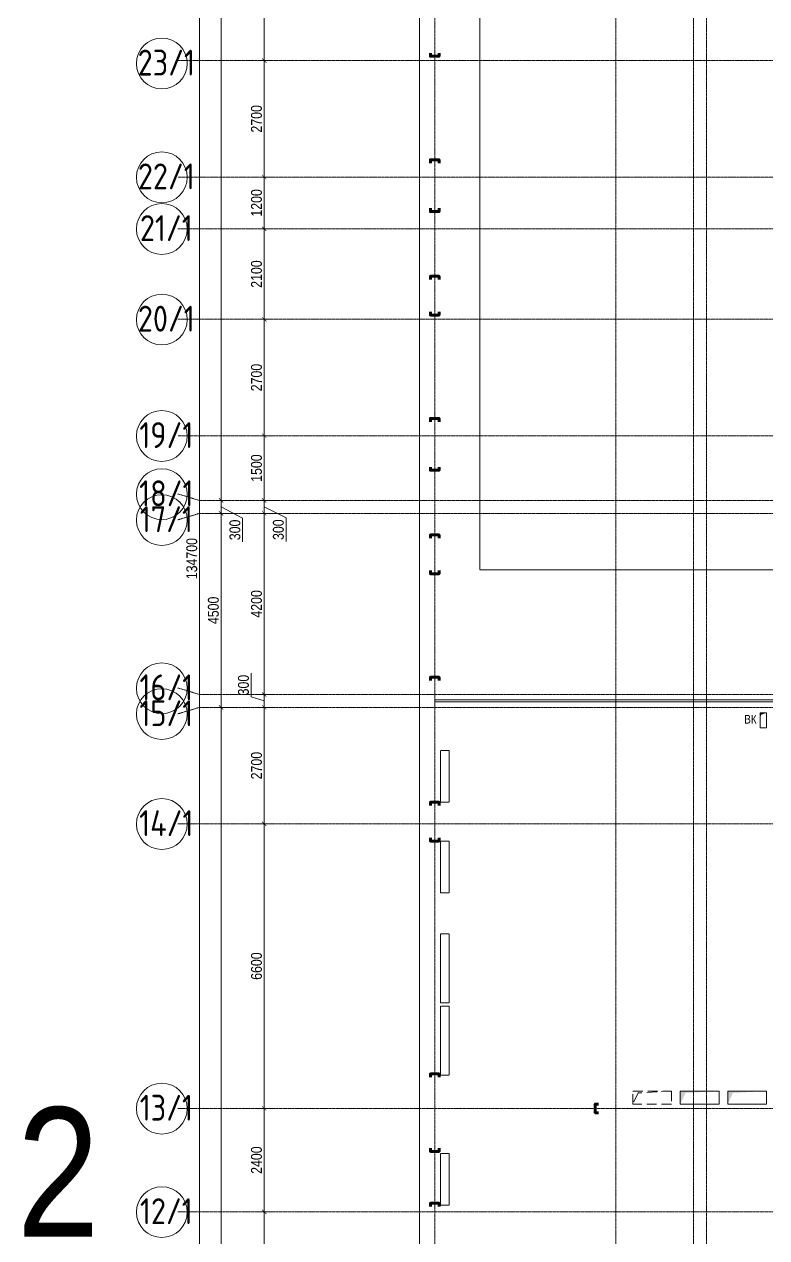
# Model space of a CAD drawing. Header units: millimetres. Extents: x -231292 to 573618, y -153144 to 564035.
# Drawn here: x -231292 to -214080, y 206795 to 234938 of the extents above; entities that cross this region are included whole.
import ezdxf
from ezdxf.enums import TextEntityAlignment as Align

# ---------------------------------------------------------------- set-up
doc = ezdxf.new("R2010")
doc.units = ezdxf.units.MM
for name, pattern in [('CENTER2', [28.575, 19.05, -3.175, 3.175, -3.175]), ('DASHED', [19.05, 12.7, -6.35]), ('HIDDEN', [9.525, 6.35, -3.175]), ('HIDDEN2', [4.7625, 3.175, -1.5875])]:
    doc.linetypes.add(name, pattern=pattern)
doc.layers.get('0').update_dxf_attribs({"color": 250})
doc.layers.get('Defpoints').update_dxf_attribs({"color": 250})
doc.layers.add('АР_Делит', color=250, linetype='Continuous', lineweight=0, plot=False)
for name, color, linetype, lineweight in [('АР_Отверстия', 250, 'Continuous', 9), ('АР_Отопительные приборы', 250, 'HIDDEN2', 0), ('АР_Разрезы марка', 250, 'Continuous', 13), ('ВК_Шахты', 5, 'Continuous', 9), ('ДШ_КР', 130, 'Continuous', 35), ('КМ_Фахверки', 250, 'Continuous', 80), ('ОВ_Классы', 250, 'Continuous', 0), ('РД_Оси_100', 250, 'Continuous', 0), ('РД_Оси_размер', 250, 'Continuous', 0)]:
    doc.layers.add(name, color=color, linetype=linetype, lineweight=lineweight)
doc.styles.add('style1', font='ARIALN.TTF')
doc.styles.add('ккк', font='isocpeur.ttf', dxfattribs={"width": 0.85, "oblique": 15})
doc.dimstyles.new('Dim100_ареал', dxfattribs={"dimscale": 100, "dimtxt": 2.5, "dimasz": 1, "dimexe": 1, "dimexo": 1, "dimgap": 0.5, "dimtad": 1, "dimzin": 12, "dimdsep": 46, "dimtxsty": 'style1', "dimblk": 'ARCHTICK', "dimcen": 1, "dimdle": 1, "dimclrd": 256, "dimclre": 256, "dimaunit": 1, "dimadec": 0, "dimazin": 3, "dimtfac": 1, "dimtmove": 1, "dimatfit": 3, "dimldrblk": 'OPEN30', "dimfxl": 2, "dimfxlon": 1, "dimtolj": 1, "dimtzin": 0, "dimlwd": 9, "dimlwe": 9, "dimarcsym": 0})

# ---------------------------------------------------------------- blocks, each defined once
blk = doc.blocks.new('A-iden')
at = {"linetype": 'Continuous', "lineweight": 5}
blk.add_circle((-0.73, -4.06), 5.89, dxfattribs=at)
at = {"color": 0, "linetype": 'Continuous', "lineweight": 20, "style": 'ккк', "width": 0.85}
blk.add_attdef('ID', text='', height=6, dxfattribs=at).set_placement((0.31, -3.85), align=Align.MIDDLE_CENTER)
blk = doc.blocks.new('_ArchTick')
at = {"color": 0, "linetype": 'ByBlock', "const_width": 0.15}
blk.add_lwpolyline([(-0.5, -0.5), (0.5, 0.5)], dxfattribs=at)
blk = doc.blocks.new('*D1564')
at = {"layer": 'Defpoints', "color": 0, "transparency": 16777216}
for p in [(-5455, 134700), (-2955, 134700), (-2955, 0)]:
    blk.add_point(p, dxfattribs=at)
at = {"layer": 'РД_Оси_размер', "lineweight": 9, "transparency": 16777216}
for p, q in [((-5255, 134700), (-5555, 134700)), ((-5455, -100), (-5455, 134800)), ((-5255, 0), (-5555, 0))]:
    blk.add_line(p, q, dxfattribs=at)
at = {"layer": 'РД_Оси_размер', "lineweight": 9, "transparency": 16777216, "xscale": 100, "yscale": 100, "zscale": 100}
for p, rotation in [((-5455, 134700), 90), ((-5455, 0), 270)]:
    blk.add_blockref('_ArchTick', p, dxfattribs=dict(at, rotation=rotation))
at = {"layer": 'РД_Оси_размер', "color": 0, "transparency": 16777216, "insert": (-5633, 67350), "char_height": 250, "attachment_point": 5, "rotation": 90, "style": 'style1'}
blk.add_mtext('\\A1;134700', dxfattribs=at)
blk = doc.blocks.new('_Open30')
at = {"color": 0, "linetype": 'ByBlock', "lineweight": -2}
for p, q in [((-1, 0.27), (0, 0)), ((0, 0), (-1, -0.27)), ((0, 0), (-1, 0))]:
    blk.add_line(p, q, dxfattribs=at)
blk = doc.blocks.new('*D1573')
at = {"layer": 'Defpoints', "color": 0, "transparency": 16777216}
for p in [(-3955, 52200), (-2955, 52200), (-2955, 45300)]:
    blk.add_point(p, dxfattribs=at)
at = {"layer": 'РД_Оси_размер', "lineweight": 9, "transparency": 16777216}
for p, q in [((-3755, 52200), (-4055, 52200)), ((-3955, 45200), (-3955, 52300)), ((-3755, 45300), (-4055, 45300))]:
    blk.add_line(p, q, dxfattribs=at)
at = {"layer": 'РД_Оси_размер', "lineweight": 9, "transparency": 16777216, "xscale": 100, "yscale": 100, "zscale": 100}
for p, rotation in [((-3955, 52200), 90), ((-3955, 45300), 270)]:
    blk.add_blockref('_ArchTick', p, dxfattribs=dict(at, rotation=rotation))
at = {"layer": 'РД_Оси_размер', "color": 0, "transparency": 16777216, "insert": (-4133, 48750), "char_height": 250, "attachment_point": 5, "rotation": 90, "style": 'style1'}
blk.add_mtext('\\A1;6900', dxfattribs=at)
blk = doc.blocks.new('*D1574')
at = {"layer": 'Defpoints', "color": 0, "transparency": 16777216}
for p in [(-3955, 54600), (-2955, 54600), (-2955, 52200)]:
    blk.add_point(p, dxfattribs=at)
at = {"layer": 'РД_Оси_размер', "lineweight": 9, "transparency": 16777216}
for p, q in [((-3755, 54600), (-4055, 54600)), ((-3955, 52100), (-3955, 54700)), ((-3755, 52200), (-4055, 52200))]:
    blk.add_line(p, q, dxfattribs=at)
at = {"layer": 'РД_Оси_размер', "lineweight": 9, "transparency": 16777216, "xscale": 100, "yscale": 100, "zscale": 100}
for p, rotation in [((-3955, 54600), 90), ((-3955, 52200), 270)]:
    blk.add_blockref('_ArchTick', p, dxfattribs=dict(at, rotation=rotation))
at = {"layer": 'РД_Оси_размер', "color": 0, "transparency": 16777216, "insert": (-4133, 53400), "char_height": 250, "attachment_point": 5, "rotation": 90, "style": 'style1'}
blk.add_mtext('\\A1;2400', dxfattribs=at)
blk = doc.blocks.new('*D1575')
at = {"layer": 'Defpoints', "color": 0, "transparency": 16777216}
for p in [(-3955, 61200), (-2955, 61200), (-2955, 54600)]:
    blk.add_point(p, dxfattribs=at)
at = {"layer": 'РД_Оси_размер', "lineweight": 9, "transparency": 16777216}
for p, q in [((-3755, 61200), (-4055, 61200)), ((-3955, 54500), (-3955, 61300)), ((-3755, 54600), (-4055, 54600))]:
    blk.add_line(p, q, dxfattribs=at)
at = {"layer": 'РД_Оси_размер', "lineweight": 9, "transparency": 16777216, "xscale": 100, "yscale": 100, "zscale": 100}
for p, rotation in [((-3955, 61200), 90), ((-3955, 54600), 270)]:
    blk.add_blockref('_ArchTick', p, dxfattribs=dict(at, rotation=rotation))
at = {"layer": 'РД_Оси_размер', "color": 0, "transparency": 16777216, "insert": (-4133, 57900), "char_height": 250, "attachment_point": 5, "rotation": 90, "style": 'style1'}
blk.add_mtext('\\A1;6600', dxfattribs=at)
blk = doc.blocks.new('*D1576')
at = {"layer": 'Defpoints', "color": 0, "transparency": 16777216}
for p in [(-3955, 63900), (-2955, 63900), (-2955, 61200)]:
    blk.add_point(p, dxfattribs=at)
at = {"layer": 'РД_Оси_размер', "lineweight": 9, "transparency": 16777216}
for p, q in [((-3755, 63900), (-4055, 63900)), ((-3955, 61100), (-3955, 64000)), ((-3755, 61200), (-4055, 61200))]:
    blk.add_line(p, q, dxfattribs=at)
at = {"layer": 'РД_Оси_размер', "lineweight": 9, "transparency": 16777216, "xscale": 100, "yscale": 100, "zscale": 100}
for p, rotation in [((-3955, 63900), 90), ((-3955, 61200), 270)]:
    blk.add_blockref('_ArchTick', p, dxfattribs=dict(at, rotation=rotation))
at = {"layer": 'РД_Оси_размер', "color": 0, "transparency": 16777216, "insert": (-4133, 62550), "char_height": 250, "attachment_point": 5, "rotation": 90, "style": 'style1'}
blk.add_mtext('\\A1;2700', dxfattribs=at)
blk = doc.blocks.new('*D1577')
at = {"layer": 'Defpoints', "color": 0, "transparency": 16777216}
for p in [(-3955, 64200), (-2955, 64200), (-2955, 63900)]:
    blk.add_point(p, dxfattribs=at)
at = {"layer": 'РД_Оси_размер', "lineweight": 9, "transparency": 16777216}
for p, q in [((-4258, 64141), (-4258, 64693)), ((-3755, 64200), (-4055, 64200)), ((-3955, 63800), (-3955, 64300)), ((-3955, 64050), (-4258, 64141)), ((-3755, 63900), (-4055, 63900))]:
    blk.add_line(p, q, dxfattribs=at)
at = {"layer": 'РД_Оси_размер', "lineweight": 9, "transparency": 16777216, "xscale": 100, "yscale": 100, "zscale": 100}
for p, rotation in [((-3955, 64200), 90), ((-3955, 63900), 270)]:
    blk.add_blockref('_ArchTick', p, dxfattribs=dict(at, rotation=rotation))
at = {"layer": 'РД_Оси_размер', "color": 0, "transparency": 16777216, "insert": (-4435, 64417), "char_height": 250, "attachment_point": 5, "rotation": 90, "style": 'style1'}
blk.add_mtext('\\A1;300', dxfattribs=at)
blk = doc.blocks.new('*D1578')
at = {"layer": 'Defpoints', "color": 0, "transparency": 16777216}
for p in [(-3955, 68400), (-2955, 68400), (-2955, 64200)]:
    blk.add_point(p, dxfattribs=at)
at = {"layer": 'РД_Оси_размер', "lineweight": 9, "transparency": 16777216}
for p, q in [((-3755, 68400), (-4055, 68400)), ((-3955, 64100), (-3955, 68500)), ((-3755, 64200), (-4055, 64200))]:
    blk.add_line(p, q, dxfattribs=at)
at = {"layer": 'РД_Оси_размер', "lineweight": 9, "transparency": 16777216, "xscale": 100, "yscale": 100, "zscale": 100}
for p, rotation in [((-3955, 68400), 90), ((-3955, 64200), 270)]:
    blk.add_blockref('_ArchTick', p, dxfattribs=dict(at, rotation=rotation))
at = {"layer": 'РД_Оси_размер', "color": 0, "transparency": 16777216, "insert": (-4133, 66300), "char_height": 250, "attachment_point": 5, "rotation": 90, "style": 'style1'}
blk.add_mtext('\\A1;4200', dxfattribs=at)
blk = doc.blocks.new('*D1579')
at = {"layer": 'Defpoints', "color": 0, "transparency": 16777216}
for p in [(-3955, 68700), (-2955, 68700), (-2955, 68400)]:
    blk.add_point(p, dxfattribs=at)
at = {"layer": 'РД_Оси_размер', "lineweight": 9, "transparency": 16777216}
for p, q in [((-3755, 68700), (-4055, 68700)), ((-3955, 68300), (-3955, 68800)), ((-3755, 68400), (-4055, 68400)), ((-3955, 68550), (-3448, 68298)), ((-3448, 68298), (-3448, 67746))]:
    blk.add_line(p, q, dxfattribs=at)
at = {"layer": 'РД_Оси_размер', "lineweight": 9, "transparency": 16777216, "xscale": 100, "yscale": 100, "zscale": 100}
for p, rotation in [((-3955, 68700), 90), ((-3955, 68400), 270)]:
    blk.add_blockref('_ArchTick', p, dxfattribs=dict(at, rotation=rotation))
at = {"layer": 'РД_Оси_размер', "color": 0, "transparency": 16777216, "insert": (-3626, 68022), "char_height": 250, "attachment_point": 5, "rotation": 90, "style": 'style1'}
blk.add_mtext('\\A1;300', dxfattribs=at)
blk = doc.blocks.new('*D1580')
at = {"layer": 'Defpoints', "color": 0, "transparency": 16777216}
for p in [(-3955, 70200), (-2955, 70200), (-2955, 68700)]:
    blk.add_point(p, dxfattribs=at)
at = {"layer": 'РД_Оси_размер', "lineweight": 9, "transparency": 16777216}
for p, q in [((-3755, 70200), (-4055, 70200)), ((-3955, 68600), (-3955, 70300)), ((-3755, 68700), (-4055, 68700))]:
    blk.add_line(p, q, dxfattribs=at)
at = {"layer": 'РД_Оси_размер', "lineweight": 9, "transparency": 16777216, "xscale": 100, "yscale": 100, "zscale": 100}
for p, rotation in [((-3955, 70200), 90), ((-3955, 68700), 270)]:
    blk.add_blockref('_ArchTick', p, dxfattribs=dict(at, rotation=rotation))
at = {"layer": 'РД_Оси_размер', "color": 0, "transparency": 16777216, "insert": (-4133, 69450), "char_height": 250, "attachment_point": 5, "rotation": 90, "style": 'style1'}
blk.add_mtext('\\A1;1500', dxfattribs=at)
blk = doc.blocks.new('*D1581')
at = {"layer": 'Defpoints', "color": 0, "transparency": 16777216}
for p in [(-3955, 72900), (-2955, 72900), (-2955, 70200)]:
    blk.add_point(p, dxfattribs=at)
at = {"layer": 'РД_Оси_размер', "lineweight": 9, "transparency": 16777216}
for p, q in [((-3755, 72900), (-4055, 72900)), ((-3955, 70100), (-3955, 73000)), ((-3755, 70200), (-4055, 70200))]:
    blk.add_line(p, q, dxfattribs=at)
at = {"layer": 'РД_Оси_размер', "lineweight": 9, "transparency": 16777216, "xscale": 100, "yscale": 100, "zscale": 100}
for p, rotation in [((-3955, 72900), 90), ((-3955, 70200), 270)]:
    blk.add_blockref('_ArchTick', p, dxfattribs=dict(at, rotation=rotation))
at = {"layer": 'РД_Оси_размер', "color": 0, "transparency": 16777216, "insert": (-4133, 71550), "char_height": 250, "attachment_point": 5, "rotation": 90, "style": 'style1'}
blk.add_mtext('\\A1;2700', dxfattribs=at)
blk = doc.blocks.new('*D1582')
at = {"layer": 'Defpoints', "color": 0, "transparency": 16777216}
for p in [(-3955, 75000), (-2955, 75000), (-2955, 72900)]:
    blk.add_point(p, dxfattribs=at)
at = {"layer": 'РД_Оси_размер', "lineweight": 9, "transparency": 16777216}
for p, q in [((-3755, 75000), (-4055, 75000)), ((-3955, 72800), (-3955, 75100)), ((-3755, 72900), (-4055, 72900))]:
    blk.add_line(p, q, dxfattribs=at)
at = {"layer": 'РД_Оси_размер', "lineweight": 9, "transparency": 16777216, "xscale": 100, "yscale": 100, "zscale": 100}
for p, rotation in [((-3955, 75000), 90), ((-3955, 72900), 270)]:
    blk.add_blockref('_ArchTick', p, dxfattribs=dict(at, rotation=rotation))
at = {"layer": 'РД_Оси_размер', "color": 0, "transparency": 16777216, "insert": (-4133, 73950), "char_height": 250, "attachment_point": 5, "rotation": 90, "style": 'style1'}
blk.add_mtext('\\A1;2100', dxfattribs=at)
blk = doc.blocks.new('*D1583')
at = {"layer": 'Defpoints', "color": 0, "transparency": 16777216}
for p in [(-3955, 76200), (-2955, 76200), (-2955, 75000)]:
    blk.add_point(p, dxfattribs=at)
at = {"layer": 'РД_Оси_размер', "lineweight": 9, "transparency": 16777216}
for p, q in [((-3955, 74900), (-3955, 76300)), ((-3755, 76200), (-4055, 76200)), ((-3755, 75000), (-4055, 75000))]:
    blk.add_line(p, q, dxfattribs=at)
at = {"layer": 'РД_Оси_размер', "lineweight": 9, "transparency": 16777216, "xscale": 100, "yscale": 100, "zscale": 100}
for p, rotation in [((-3955, 76200), 90), ((-3955, 75000), 270)]:
    blk.add_blockref('_ArchTick', p, dxfattribs=dict(at, rotation=rotation))
at = {"layer": 'РД_Оси_размер', "color": 0, "transparency": 16777216, "insert": (-4133, 75600), "char_height": 250, "attachment_point": 5, "rotation": 90, "style": 'style1'}
blk.add_mtext('\\A1;1200', dxfattribs=at)
blk = doc.blocks.new('*D1584')
at = {"layer": 'Defpoints', "color": 0, "transparency": 16777216}
for p in [(-3955, 78900), (-2955, 78900), (-2955, 76200)]:
    blk.add_point(p, dxfattribs=at)
at = {"layer": 'РД_Оси_размер', "lineweight": 9, "transparency": 16777216}
for p, q in [((-3755, 78900), (-4055, 78900)), ((-3955, 76100), (-3955, 79000)), ((-3755, 76200), (-4055, 76200))]:
    blk.add_line(p, q, dxfattribs=at)
at = {"layer": 'РД_Оси_размер', "lineweight": 9, "transparency": 16777216, "xscale": 100, "yscale": 100, "zscale": 100}
for p, rotation in [((-3955, 78900), 90), ((-3955, 76200), 270)]:
    blk.add_blockref('_ArchTick', p, dxfattribs=dict(at, rotation=rotation))
at = {"layer": 'РД_Оси_размер', "color": 0, "transparency": 16777216, "insert": (-4133, 77550), "char_height": 250, "attachment_point": 5, "rotation": 90, "style": 'style1'}
blk.add_mtext('\\A1;2700', dxfattribs=at)
blk = doc.blocks.new('*D1585')
at = {"layer": 'Defpoints', "color": 0, "transparency": 16777216}
for p in [(-3955, 82200), (-2955, 82200), (-2955, 78900)]:
    blk.add_point(p, dxfattribs=at)
at = {"layer": 'РД_Оси_размер', "lineweight": 9, "transparency": 16777216}
for p, q in [((-3755, 82200), (-4055, 82200)), ((-3955, 78800), (-3955, 82300)), ((-3755, 78900), (-4055, 78900))]:
    blk.add_line(p, q, dxfattribs=at)
at = {"layer": 'РД_Оси_размер', "lineweight": 9, "transparency": 16777216, "xscale": 100, "yscale": 100, "zscale": 100}
for p, rotation in [((-3955, 82200), 90), ((-3955, 78900), 270)]:
    blk.add_blockref('_ArchTick', p, dxfattribs=dict(at, rotation=rotation))
at = {"layer": 'РД_Оси_размер', "color": 0, "transparency": 16777216, "insert": (-4133, 80550), "char_height": 250, "attachment_point": 5, "rotation": 90, "style": 'style1'}
blk.add_mtext('\\A1;3300', dxfattribs=at)
blk = doc.blocks.new('*D1608')
at = {"layer": 'Defpoints', "color": 0, "transparency": 16777216}
for p in [(-4955, 63900), (-2955, 63900), (-2955, 13500)]:
    blk.add_point(p, dxfattribs=at)
at = {"layer": 'РД_Оси_размер', "lineweight": 9, "transparency": 16777216}
for p, q in [((-4755, 63900), (-5055, 63900)), ((-4955, 13400), (-4955, 64000)), ((-4755, 13500), (-5055, 13500))]:
    blk.add_line(p, q, dxfattribs=at)
at = {"layer": 'РД_Оси_размер', "lineweight": 9, "transparency": 16777216, "xscale": 100, "yscale": 100, "zscale": 100}
for p, rotation in [((-4955, 63900), 90), ((-4955, 13500), 270)]:
    blk.add_blockref('_ArchTick', p, dxfattribs=dict(at, rotation=rotation))
at = {"layer": 'РД_Оси_размер', "color": 0, "transparency": 16777216, "insert": (-5133, 38700), "char_height": 250, "attachment_point": 5, "rotation": 90, "style": 'style1'}
blk.add_mtext('\\A1;50400', dxfattribs=at)
blk = doc.blocks.new('*D39')
at = {"layer": 'Defpoints', "color": 0, "transparency": 16777216}
for p in [(-4955, 68400), (-2955, 68400), (-2955, 63900)]:
    blk.add_point(p, dxfattribs=at)
at = {"layer": 'РД_Оси_размер', "color": 0, "lineweight": 5, "transparency": 16777216}
for p, q in [((-4755, 68400), (-5055, 68400)), ((-4955, 63800), (-4955, 68500)), ((-4755, 63900), (-5055, 63900))]:
    blk.add_line(p, q, dxfattribs=at)
at = {"layer": 'РД_Оси_размер', "color": 0, "lineweight": 5, "transparency": 16777216, "xscale": 100, "yscale": 100, "zscale": 100}
for p, rotation in [((-4955, 68400), 90), ((-4955, 63900), 270)]:
    blk.add_blockref('_ArchTick', p, dxfattribs=dict(at, rotation=rotation))
at = {"layer": 'РД_Оси_размер', "color": 0, "transparency": 16777216, "insert": (-5133, 66150), "char_height": 250, "attachment_point": 5, "rotation": 90, "style": 'style1'}
blk.add_mtext('\\A1;4500', dxfattribs=at)
blk = doc.blocks.new('*D1609')
at = {"layer": 'Defpoints', "color": 0, "transparency": 16777216}
for p in [(-4955, 100500), (-2955, 100500), (-2955, 68700)]:
    blk.add_point(p, dxfattribs=at)
at = {"layer": 'РД_Оси_размер', "lineweight": 9, "transparency": 16777216}
for p, q in [((-4755, 100500), (-5055, 100500)), ((-4955, 68600), (-4955, 100600)), ((-4755, 68700), (-5055, 68700))]:
    blk.add_line(p, q, dxfattribs=at)
at = {"layer": 'РД_Оси_размер', "lineweight": 9, "transparency": 16777216, "xscale": 100, "yscale": 100, "zscale": 100}
for p, rotation in [((-4955, 100500), 90), ((-4955, 68700), 270)]:
    blk.add_blockref('_ArchTick', p, dxfattribs=dict(at, rotation=rotation))
at = {"layer": 'РД_Оси_размер', "color": 0, "transparency": 16777216, "insert": (-5133, 84600), "char_height": 250, "attachment_point": 5, "rotation": 90, "style": 'style1'}
blk.add_mtext('\\A1;31800', dxfattribs=at)
blk = doc.blocks.new('*D1617')
at = {"layer": 'Defpoints', "color": 0, "transparency": 16777216}
for p in [(-2955, 68700), (-4955, 68400), (-2955, 68400)]:
    blk.add_point(p, dxfattribs=at)
at = {"layer": 'РД_Оси_размер', "lineweight": 9, "transparency": 16777216}
for p, q in [((-4755, 68700), (-5055, 68700)), ((-4955, 68800), (-4955, 68300)), ((-4755, 68400), (-5055, 68400)), ((-4955, 68550), (-4455, 68292)), ((-4455, 68292), (-4455, 67740))]:
    blk.add_line(p, q, dxfattribs=at)
at = {"layer": 'РД_Оси_размер', "lineweight": 9, "transparency": 16777216, "xscale": 100, "yscale": 100, "zscale": 100}
for p, rotation in [((-4955, 68700), 90), ((-4955, 68400), 270)]:
    blk.add_blockref('_ArchTick', p, dxfattribs=dict(at, rotation=rotation))
at = {"layer": 'РД_Оси_размер', "color": 0, "transparency": 16777216, "insert": (-4633, 68016), "char_height": 250, "attachment_point": 5, "rotation": 90, "style": 'style1'}
blk.add_mtext('\\A1;300', dxfattribs=at)
blk = doc.blocks.new('otv')
at = {"linetype": 'Continuous'}
blk.add_lwpolyline([(0, -1), (0, 0), (1, 0), (1, -1)], close=True, dxfattribs=at)
blk.add_solid([(0, -1), (0, 0), (0.135, -0.137), (1, 0)], dxfattribs=at)
blk = doc.blocks.new('otv пунктир')
at = {"linetype": 'HIDDEN', "ltscale": 0.07}
blk.add_lwpolyline([(0, 0), (0, 1), (1, 1), (1, 0)], close=True, dxfattribs=at)
blk.add_lwpolyline([(0, 1), (0.135, 0.137), (1, 0)], dxfattribs=at)
blk = doc.blocks.new('Ф_пеноблок 200')
at = {"layer": 'КМ_Фахверки'}
blk.add_lwpolyline([(0, -75), (0, 0), (200, 0), (200, -75)], dxfattribs=at)
blk = doc.blocks.new('Bottom_R_1200')
at = {"layer": 'АР_Отопительные приборы'}
blk.add_lwpolyline([(-600, -100), (600, -100), (600, 100), (-600, 100)], close=True, dxfattribs=at)
blk = doc.blocks.new('Bottom_R_1600')
at = {"layer": 'АР_Отопительные приборы'}
blk.add_lwpolyline([(-800, -100), (800, -100), (800, 100), (-800, 100)], close=True, dxfattribs=at)
blk = doc.blocks.new('СОШ_2200_АР_ОСИ_М100_28.05.24')
at = {"layer": 'АР_Делит', "color": 5, "linetype": 'DASHED'}
blk.add_lwpolyline([(-355, 13145), (-355, 100855), (37145, 100855), (37145, 129155), (72745, 129155), (72745, 135155), (114955, 135155), (114955, -355)], dxfattribs=at)
at = {"layer": 'РД_Оси_100', "linetype": 'CENTER2'}
for p, q in [((0, -6155), (0, 139938.679)), ((4200, -6155), (4200, 139938.679)), ((-5954.958, 78900), (119910, 78900)), ((119910, 76200), (-5954.958, 76200)), ((-5954.958, 75000), (119910, 75000)), ((-5954.958, 72900), (95715.503, 72900)), ((29555, 61200), (-5954.958, 61200)), ((29555, 54600), (-5954.958, 54600)), ((29555, 52200), (-5954.958, 52200))]:
    blk.add_line(p, q, dxfattribs=at)
for points in [[(5849.555, 139938.679), (6000, 139538.679), (6000, -6194.559)], [(6300, -6195.83), (6300, 139538.679), (6450, 139938.679)], [(119910, 70200), (-5954.958, 70200)], [(95715.503, 68700), (-5454.958, 68700), (-5954.958, 68850)], [(78274.959, 68400), (-5454.958, 68400), (-5954.958, 68250)], [(29555, 64200), (-5454.958, 64200), (-5954.958, 64350)], [(29555, 63900), (-5454.958, 63900), (-5954.958, 63750)]]:
    blk.add_lwpolyline(points, dxfattribs=at)
at = {"layer": 'РД_Оси_100', "color": 0, "xscale": 100, "yscale": 100, "zscale": 100}
for p, values in [((-6254.958, 79239.148), {'ID': '23/1'}), ((-6254.958, 76600), {'ID': '22/1'}), ((-6254.958, 75400), {'ID': '21/1'}), ((-6254.958, 73300), {'ID': '20/1'}), ((-6254.958, 70600), {'ID': '19/1'}), ((-6254.958, 69250), {'ID': '18/1'}), ((-6254.958, 68650), {'ID': '17/1'}), ((-6254.958, 64750), {'ID': '16/1'}), ((-6254.958, 64150), {'ID': '15/1'}), ((-6254.958, 61600), {'ID': '14/1'}), ((-6254.958, 55000), {'ID': '13/1'}), ((-6254.958, 52600), {'ID': '12/1'})]:
    blk.add_blockref('A-iden', p, dxfattribs=at).add_auto_attribs(values)
at = {"layer": 'РД_Оси_размер'}
for base, p1, p2, picture, middle in [((-5454.958, 134700), (-2954.958, 0), (-2954.958, 134700), '*D1564', (-5632.601, 67350)), ((-4954.958, 100500), (-2954.958, 68700), (-2954.958, 100500), '*D1609', (-5132.601, 84600)), ((-3954.958, 82200), (-2954.958, 78900), (-2954.958, 82200), '*D1585', (-4132.601, 80550)), ((-3954.958, 78900), (-2954.958, 76200), (-2954.958, 78900), '*D1584', (-4132.601, 77550)), ((-3954.958, 76200), (-2954.958, 75000), (-2954.958, 76200), '*D1583', (-4132.601, 75600)), ((-3954.958, 75000), (-2954.958, 72900), (-2954.958, 75000), '*D1582', (-4132.601, 73950)), ((-3954.958, 72900), (-2954.958, 70200), (-2954.958, 72900), '*D1581', (-4132.601, 71550)), ((-3954.958, 70200), (-2954.958, 68700), (-2954.958, 70200), '*D1580', (-4132.601, 69450)), ((-4954.958, 68400), (-2954.958, 63900), (-2954.958, 68400), '*D39', (-5132.601, 66150)), ((-3954.958, 68400), (-2954.958, 64200), (-2954.958, 68400), '*D1578', (-4132.601, 66300)), ((-3954.958, 64200), (-2954.958, 63900), (-2954.958, 64200), '*D1577', (-4435.244, 64190.793)), ((-4954.958, 63900), (-2954.958, 13500), (-2954.958, 63900), '*D1608', (-5132.601, 38700)), ((-3954.958, 63900), (-2954.958, 61200), (-2954.958, 63900), '*D1576', (-4132.601, 62550)), ((-3954.958, 61200), (-2954.958, 54600), (-2954.958, 61200), '*D1575', (-4132.601, 57900)), ((-3954.958, 54600), (-2954.958, 52200), (-2954.958, 54600), '*D1574', (-4132.601, 53400)), ((-3954.958, 52200), (-2954.958, 45300), (-2954.958, 52200), '*D1573', (-4132.601, 48750))]:
    dim = blk.add_linear_dim(base=base, p1=p1, p2=p2, angle=90, dimstyle='Dim100_ареал', dxfattribs=at)
    dim.commit()
    dim.dimension.update_dxf_attribs({"geometry": picture, "text_midpoint": middle})
for base, p1, p2, picture, middle in [((-4954.958, 68400), (-2954.958, 68700), (-2954.958, 68400), '*D1617', (-4454.958, 68242.057)), ((-3954.958, 68700), (-2954.958, 68400), (-2954.958, 68700), '*D1579', (-3448.316, 68248.494))]:
    dim = blk.add_linear_dim(base=base, p1=p1, p2=p2, angle=90, dimstyle='Dim100_ареал', dxfattribs=at)
    dim.commit()
    dim.dimension.update_dxf_attribs({"geometry": picture, "text_midpoint": middle, "dimtype": 160})

msp = doc.modelspace()

# ---------------------------------------------------------------- linework, layer by layer
at = {"layer": 'АР_Разрезы марка', "linetype": 'DASHED', "lineweight": 0}
msp.add_lwpolyline([(-220727.999, 262385.777), (-220727.999, 222288.934), (-211731.635, 222288.934), (-211731.635, 189220.614), (-208541.431, 189220.614), (-208541.431, 162994.402)], dxfattribs=at)
at = {"layer": 'ДШ_КР', "lineweight": 0}
msp.add_lwpolyline([(-221774.956, 219220.168), (-221774.956, 219270.168), (-209049.907, 219270.168), (-209049.907, 223770.172), (-201774.956, 223770.172), (-201774.956, 223720.168), (-208999.956, 223720.168), (-208999.956, 219220.168)], close=True, dxfattribs=at)

# ---------------------------------------------------------------- block references
at = {"layer": 'АР_Отверстия', "color": 1, "xscale": 900, "yscale": 300}
for p in [(-216084.956, 210195.167), (-214984.956, 210195.167)]:
    msp.add_blockref('otv', p, dxfattribs=at)
at = {"layer": 'АР_Отопительные приборы', "rotation": 270}
for name, p in [('Bottom_R_1200', (-221544.956, 217495.167)), ('Bottom_R_1200', (-221544.956, 215395.167)), ('Bottom_R_1600', (-221544.956, 213045.167)), ('Bottom_R_1600', (-221544.956, 211363.447)), ('Bottom_R_1200', (-221544.956, 208146.84))]:
    msp.add_blockref(name, p, dxfattribs=at)
at = {"layer": 'ВК_Шахты', "color": 1, "xscale": 150, "yscale": 350}
msp.add_blockref('otv', (-214234.956, 218970.167), dxfattribs=at)
at = {"layer": 'КМ_Фахверки', "xscale": -1}
for p, rotation in [((-221874.956, 234195.167), 180), ((-221874.956, 230595.167), 180), ((-221874.956, 228195.167), 180), ((-221874.956, 224595.167), 180), ((-221874.956, 222195.167), 180), ((-221874.956, 215995.167), 180), ((-218054.956, 209895.167), 90), ((-221874.956, 208795.167), 180)]:
    msp.add_blockref('Ф_пеноблок 200', p, dxfattribs=dict(at, rotation=rotation))
at = {"layer": 'КМ_Фахверки'}
for p in [(-221874.956, 231795.167), (-221874.956, 229095.167), (-221874.956, 225795.167), (-221874.956, 223095.167), (-221874.956, 219795.167), (-221874.956, 216895.167), (-221874.956, 210595.167), (-221874.956, 207595.167)]:
    msp.add_blockref('Ф_пеноблок 200', p, dxfattribs=at)
at = {"layer": 'ОВ_Классы', "xscale": 300, "yscale": 900, "rotation": 270}
msp.add_blockref('otv пунктир', (-217184.956, 210195.168), dxfattribs=at)
at = {"layer": 'РД_Оси_100'}
msp.add_blockref('СОШ_2200_АР_ОСИ_М100_28.05.24', (-221774.956, 155195.168), dxfattribs=at)

# ---------------------------------------------------------------- texts
at = {"layer": 'АР_Делит', "insert": (-230508.51, 208316.325), "char_height": 3000, "width": 4127.05238, "attachment_point": 5, "style": 'style1'}
msp.add_mtext('2', dxfattribs=at)
at = {"layer": 'ВК_Шахты', "insert": (-214458.237, 218820.675), "char_height": 200, "width": 500, "attachment_point": 5, "style": 'style1'}
msp.add_mtext('ВК', dxfattribs=at)

doc.saveas('drawing.dxf')
